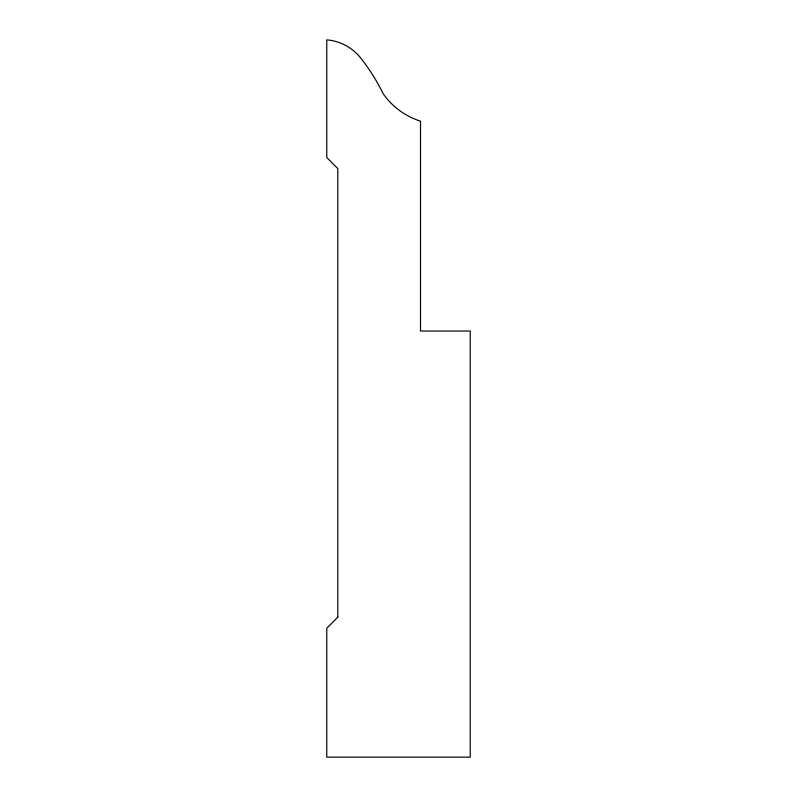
<?xml version="1.0" encoding="UTF-8"?>
<svg xmlns="http://www.w3.org/2000/svg" width="797" height="797" viewBox="0 0 797 797"><rect width="100%" height="100%" fill="white"/><g stroke="black" fill="none" stroke-linecap="round" stroke-linejoin="round"><path stroke-width="1.2" d="M337.808 617.197L326.77 628.225L326.77 757.15L470.23 757.15L470.23 331.044L420.507 331.044L420.507 121.174A72.298 72.298 0 0 1 383.138 93.707A195.514 195.514 0 0 0 360.324 57.533A48.597 48.597 0 0 0 326.77 39.85L326.77 157.547L337.808 168.585L337.808 617.197"/></g></svg>
